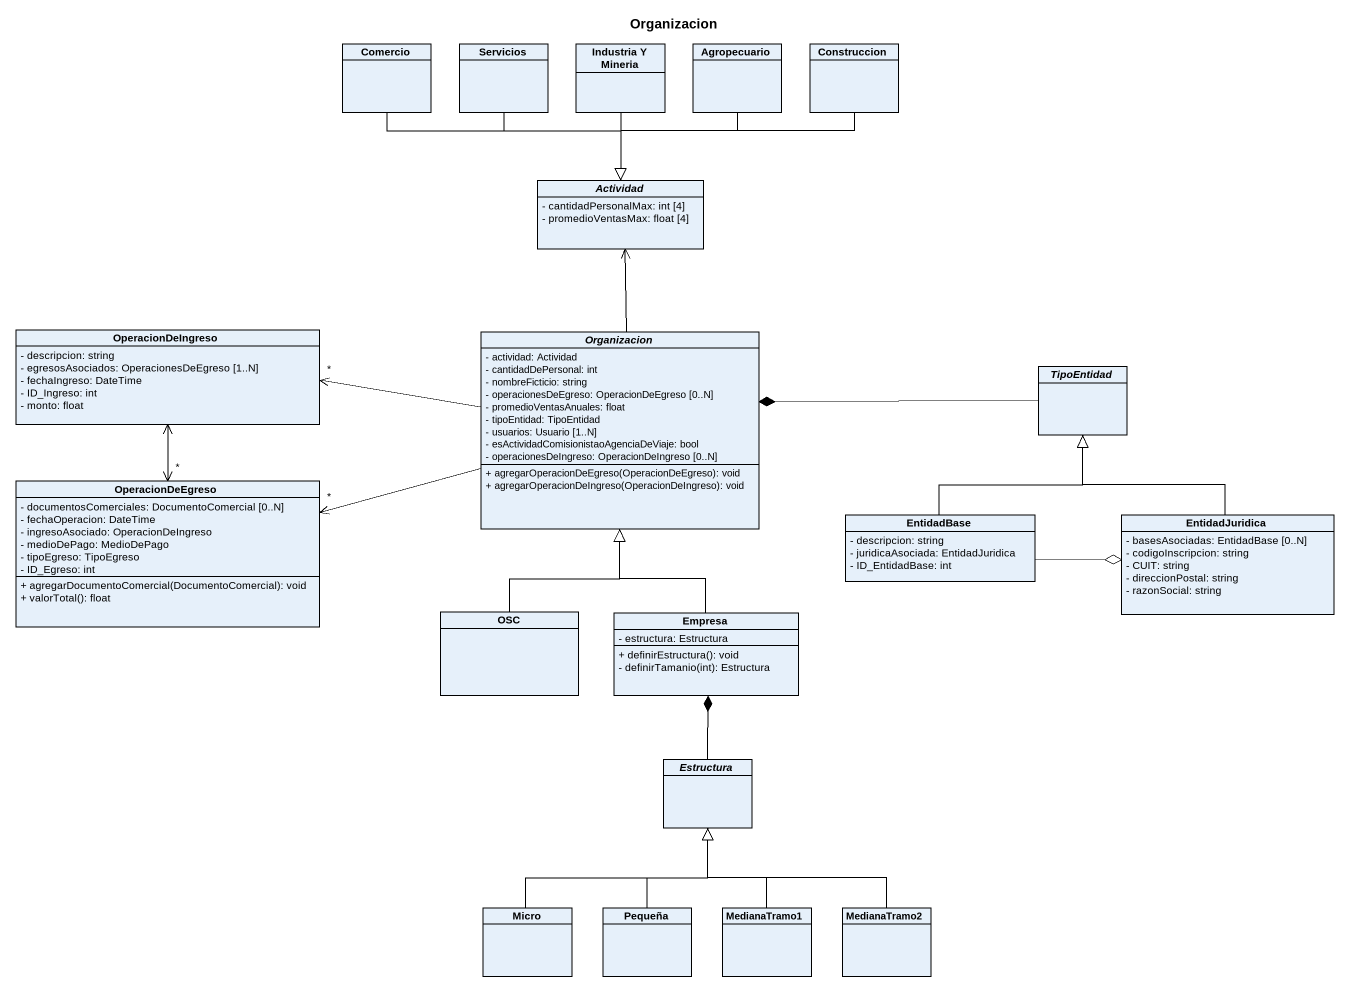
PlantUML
@startuml
title Organizacion
hide circle
hide empty members
skinparam classAttributeIconSize 0
class Comercio
class Servicios
class "Industria Y Mineria" as Industria_Y_Mineria
class Agropecuario
class Construccion
abstract class Actividad {
  - cantidadPersonalMax: int [4]
  - promedioVentasMax: float [4]
}
class OperacionDeIngreso {
  - descripcion: string
  - egresosAsociados: OperacionesDeEgreso [1..N]
  - fechaIngreso: DateTime
  - ID_Ingreso: int
  - monto: float
}
abstract class Organizacion {
  - actividad: Actividad
  - cantidadDePersonal: int
  - nombreFicticio: string
  - operacionesDeEgreso: OperacionDeEgreso [0..N]
  - promedioVentasAnuales: float
  - tipoEntidad: TipoEntidad
  - usuarios: Usuario [1..N]
  - esActividadComisionistaoAgenciaDeViaje: bool
  - operacionesDeIngreso: OperacionDeIngreso [0..N]
  + agregarOperacionDeEgreso(OperacionDeEgreso): void
  + agregarOperacionDeIngreso(OperacionDeIngreso): void
}
abstract class TipoEntidad
class OperacionDeEgreso {
  - documentosComerciales: DocumentoComercial [0..N]
  - fechaOperacion: DateTime
  - ingresoAsociado: OperacionDeIngreso
  - medioDePago: MedioDePago
  - tipoEgreso: TipoEgreso
  - ID_Egreso: int
  + agregarDocumentoComercial(DocumentoComercial): void
  + valorTotal(): float
}
class EntidadBase {
  - descripcion: string
  - juridicaAsociada: EntidadJuridica
  - ID_EntidadBase: int
}
class EntidadJuridica {
  - basesAsociadas: EntidadBase [0..N]
  - codigoInscripcion: string
  - CUIT: string
  - direccionPostal: string
  - razonSocial: string
}
class OSC
class Empresa {
  - estructura: Estructura
  + definirEstructura(): void
  - definirTamanio(int): Estructura
}
abstract class Estructura
class Micro
class Pequeña
class MedianaTramo1
class MedianaTramo2
Comercio -right-|> Actividad
Servicios --|> Actividad
Industria_Y_Mineria --|> Actividad
Agropecuario --|> Actividad
Construccion -left-|> Actividad
OperacionDeIngreso <--> "*" OperacionDeEgreso
Organizacion -up-> Actividad
Organizacion -left-> "*" OperacionDeIngreso
Organizacion -left-> "*" OperacionDeEgreso
TipoEntidad -left-* Organizacion
EntidadBase -up-|> TipoEntidad
EntidadBase -right-o EntidadJuridica
EntidadJuridica -up-|> TipoEntidad
OSC -up-|> Organizacion
Empresa -up-|> Organizacion
Estructura -up-* Empresa
Micro -up-|> Estructura
Pequeña -up-|> Estructura
MedianaTramo1 -up-|> Estructura
MedianaTramo2 -up-|> Estructura
@enduml
